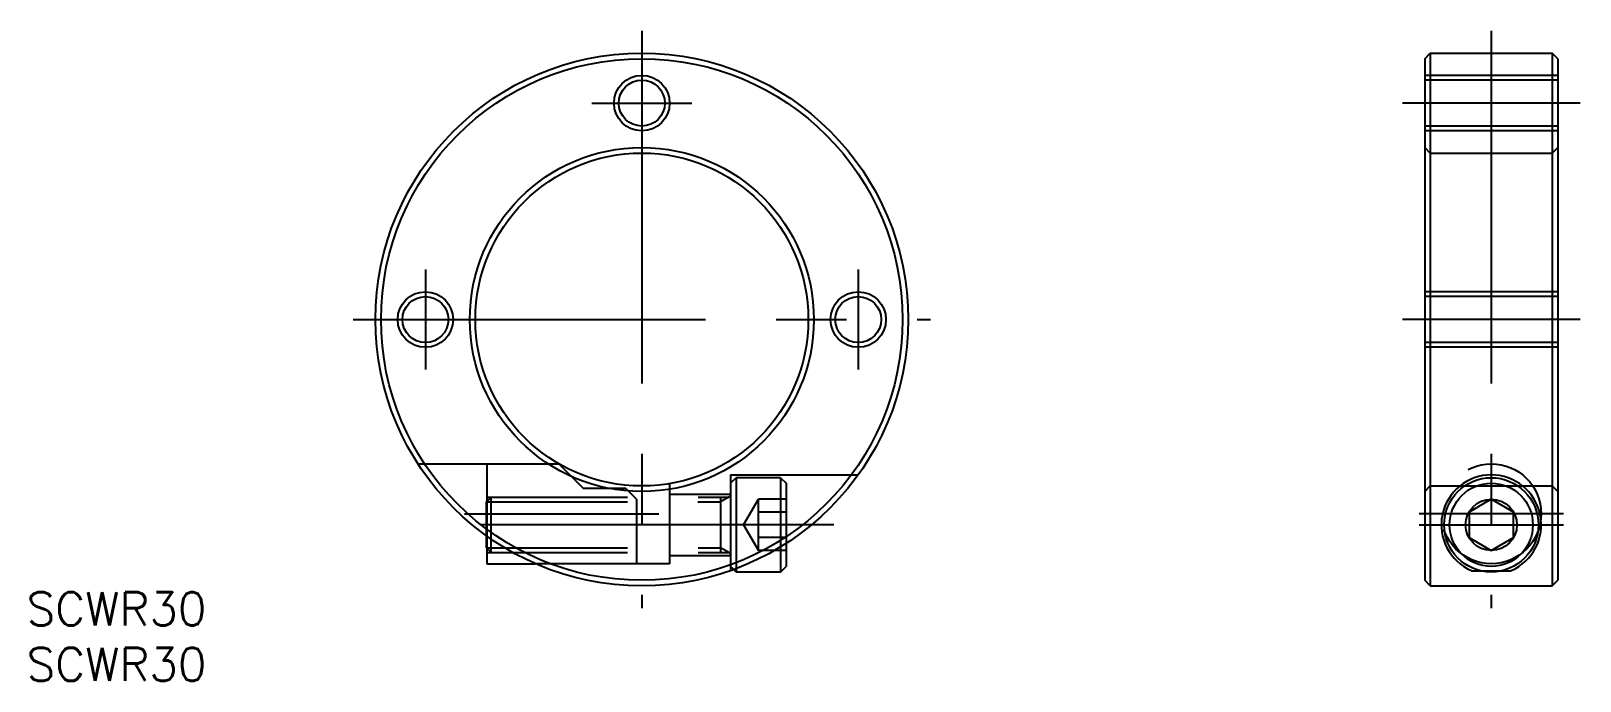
# Model space of a CAD drawing. Extents: x -55 to 85, y -33 to 26.
import ezdxf

# ---------------------------------------------------------------- set-up
doc = ezdxf.new("R2010")
doc.units = 0
doc.linetypes.add('CENTER', pattern=[50.8, 31.75, -6.35, 6.35, -6.35])
doc.linetypes.add('DASHED', pattern=[19.05, 12.7, -6.35])
doc.layers.get('0').update_dxf_attribs({"linetype": 'CONTINUOUS'})
doc.layers.add('CENTER', color=1, linetype='CENTER')
doc.styles.get("Standard").update_dxf_attribs({"font": 'txt.shx', "height": 3, "bigfont": 'bigfont.shx'})

msp = doc.modelspace()

# ---------------------------------------------------------------- linework, layer by layer
at = {"color": 7, "linetype": 'CONTINUOUS'}
for p, q in [((70.54, 23.5), (71.04, 24)), ((71.04, 24), (82.04, 24)), ((71.04, 24), (71.04, -24)), ((82.54, 23.5), (82.04, 24)), ((82.04, 24), (82.04, -24)), ((70.54, 23.5), (70.54, -23.5)), ((82.54, 23.5), (82.54, -23.5)), ((76.54, -16.19), (74.54, -17.35)), ((78.54, -17.35), (76.54, -16.19)), ((74.54, -17.35), (74.54, -19.65)), ((78.54, -19.65), (78.54, -17.35)), ((-14, -20.57), (-14, -19.49)), ((-13.98, -19.51), (-13.98, -22)), ((-13.98, -20.58), (-14, -20.57)), ((12.5, -20.49), (12.5, -22.75)), ((13, -20.17), (13, -22.25)), ((74.54, -19.65), (76.54, -20.81)), ((76.54, -20.81), (78.54, -19.65)), ((-13.98, -22), (-9.59, -22)), ((12.5, -22.75), (13, -22.25)), ((8.5, -22.75), (8.28, -22.53)), ((8.5, -22.44), (8.5, -22.75)), ((12.5, -22.75), (8.5, -22.75)), ((71.04, -24), (70.54, -23.5)), ((74.74, -22.63), (75.52, -22.63)), ((77.55, -22.63), (78.33, -22.63)), ((82.04, -24), (82.54, -23.5)), ((71.04, -24), (82.04, -24))]:
    msp.add_line(p, q, dxfattribs=at)
at = {"color": 3, "linetype": 'DASHED'}
for p, q in [((82.54, 22), (70.54, 22)), ((82.54, 21.57), (70.54, 21.57)), ((82.54, 17.43), (70.54, 17.43)), ((82.54, 17), (70.54, 17)), ((70.54, 15.5), (71.04, 15)), ((82.54, 15.5), (82.04, 15)), ((71.04, 15), (82.04, 15)), ((82.54, 2.5), (70.54, 2.5)), ((82.54, 2.07), (70.54, 2.07)), ((82.54, -2.07), (70.54, -2.07)), ((82.54, -2.5), (70.54, -2.5)), ((-20.17, -13), (-7.48, -13)), ((-13.98, -13), (-13.98, -19.51)), ((-7.48, -13), (-5.28, -15.2)), ((-5.28, -15.2), (-1.48, -15.2)), ((-0.48, -16.2), (-1.48, -15.2)), ((2.5, -14.79), (2.5, -22)), ((8, -14), (19.49, -14)), ((8, -14), (8, -22.63)), ((8.5, -14.25), (8, -14.75)), ((8.5, -14.25), (8.5, -22.44)), ((12.5, -14.25), (8.5, -14.25)), ((12.5, -14.25), (12.5, -20.49)), ((12.5, -14.25), (13, -14.75)), ((13, -14.75), (13, -20.17)), ((70.54, -15.5), (71.04, -15)), ((71.04, -15), (82.04, -15)), ((82.54, -15.5), (82.04, -15)), ((-14, -16.43), (-13.57, -16)), ((-14, -16.43), (7.1, -16.43)), ((-14, -19.49), (-14, -16.43)), ((-13.98, -16), (7.8, -16)), ((-13.57, -21), (-13.57, -16)), ((-0.48, -16.2), (-0.48, -22)), ((2.5, -15.75), (8, -15.75)), ((7.9, -15.97), (7.1, -16.43)), ((7.1, -16), (7.1, -21)), ((9.17, -18.5), (10.5, -16.19)), ((10.5, -20.81), (10.5, -16.19)), ((13, -16.19), (10.5, -16.19)), ((13, -17.35), (10.5, -17.35)), ((9.17, -18.5), (10.5, -20.81)), ((-13.98, -20.57), (7.1, -20.57)), ((-13.57, -21), (-13.98, -20.58)), ((7.9, -21.03), (7.1, -20.57)), ((13, -19.65), (10.5, -19.65)), ((13, -20.81), (10.5, -20.81)), ((-13.98, -21), (7.8, -21)), ((2.5, -22), (-9.59, -22)), ((2.5, -21.25), (8, -21.25)), ((8.28, -22.53), (8, -22.25)), ((75.52, -22.63), (77.55, -22.63))]:
    msp.add_line(p, q, dxfattribs=at)
at = {"color": 3, "linetype": 'CONTINUOUS'}
msp.add_line((-14, -20.57), (-13.98, -20.57), dxfattribs=at)
at = {"color": 7, "linetype": 'CONTINUOUS'}
for centre, radius in [((0, 0), 24), ((0, 0), 23.5), ((0, 19.5), 2.07), ((0, 0), 15.5), ((0, 0), 15), ((-19.5, 0), 2.07), ((19.5, 0), 2.07), ((76.54, -18.5), 4.25), ((76.54, -18.5), 3.75), ((76.54, -18.5), 2.31)]:
    msp.add_circle(centre, radius, dxfattribs=at)
at = {"color": 3, "linetype": 'CONTINUOUS'}
for centre in [(0, 19.5), (-19.5, 0), (19.5, 0)]:
    msp.add_circle(centre, 2.5, dxfattribs=at)
at = {"color": 3, "linetype": 'DASHED'}
msp.add_circle((76.54, -17.5), 4.5, dxfattribs=at)
at = {"color": 7, "linetype": 'CONTINUOUS'}
msp.add_arc((76.54, -18.5), 4.5, 293.4793, 246.5207, dxfattribs=at)
at = {"color": 3, "linetype": 'DASHED'}
for centre, start, end in [((7.8, -15.8), 270, 0), ((7.8, -21.2), 0, 90)]:
    msp.add_arc(centre, 0.2, start, end, dxfattribs=at)
at = {"layer": 'CENTER', "color": 1, "linetype": 'CENTER'}
for p, q in [((0, 26), (0, -26)), ((76.54, 26), (76.54, -26)), ((-4.5, 19.5), (4.5, 19.5)), ((84.54, 19.5), (68.54, 19.5)), ((-19.5, 4.5), (-19.5, -4.5)), ((19.5, 4.5), (19.5, -4.5)), ((-26, 0), (26, 0)), ((84.54, 0), (68.54, 0)), ((-15.98, -17.5), (1.52, -17.5)), ((83.04, -17.5), (70.04, -17.5)), ((17.29, -18.5), (-16, -18.5)), ((70.04, -18.5), (83.04, -18.5))]:
    msp.add_line(p, q, dxfattribs=at)

# ---------------------------------------------------------------- texts
at = {"color": 7, "linetype": 'CONTINUOUS'}
for p in [(-55.43, -27.57), (-55.43, -32.57)]:
    msp.add_text('SCWR30', height=3, dxfattribs=at).set_placement(p)

doc.saveas('drawing.dxf')
